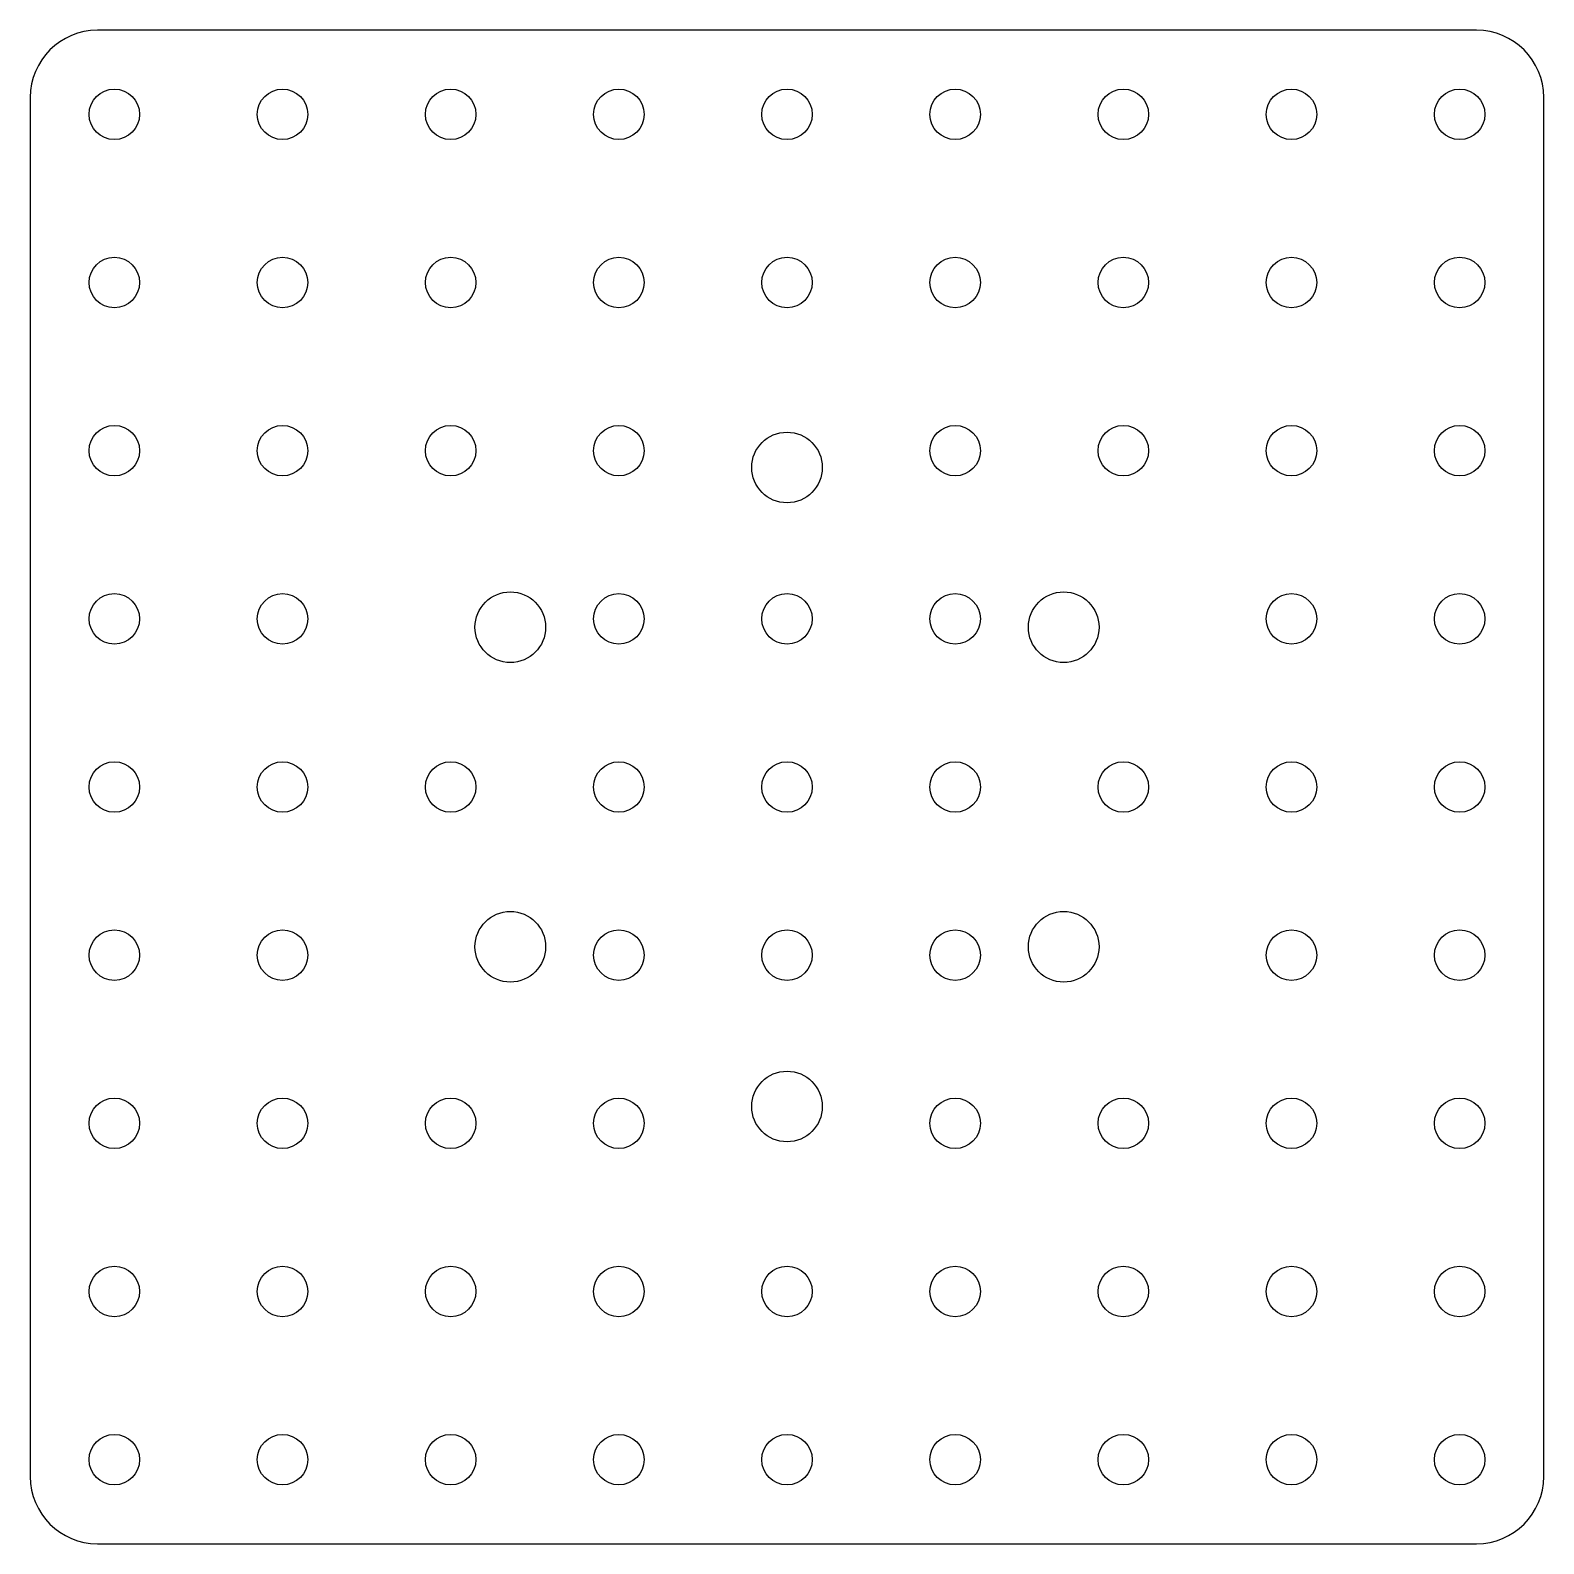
# Model space of a CAD drawing. Header units: millimetres. Extents: x -45 to 45, y -45 to 45.
import ezdxf

# ---------------------------------------------------------------- set-up
doc = ezdxf.new("R2010")
doc.units = ezdxf.units.MM

msp = doc.modelspace()

# ---------------------------------------------------------------- linework, layer by layer
at = {"color": 7, "linetype": 'Continuous', "lineweight": 25}
for p, q in [((41, 45), (-41, 45)), ((-45, 41), (-45, -41)), ((45, -41), (45, 41)), ((-41, -45), (41, -45))]:
    msp.add_line(p, q, dxfattribs=at)
for centre, radius in [((-40, 40), 1.5), ((-30, 40), 1.5), ((-20, 40), 1.5), ((-10, 40), 1.5), ((0, 40), 1.5), ((10, 40), 1.5), ((20, 40), 1.5), ((30, 40), 1.5), ((40, 40), 1.5), ((-40, 30), 1.5), ((0, 30), 1.5), ((10, 30), 1.5), ((20, 30), 1.5), ((40, 30), 1.5), ((-30, 30), 1.5), ((-20, 30), 1.5), ((-10, 30), 1.5), ((30, 30), 1.5), ((-40, 20), 1.5), ((-30, 20), 1.5), ((-20, 20), 1.5), ((-10, 20), 1.5), ((0, 19), 2.1), ((10, 20), 1.5), ((20, 20), 1.5), ((30, 20), 1.5), ((40, 20), 1.5), ((-40, 10), 1.5), ((-30, 10), 1.5), ((-16.454, 9.5), 2.1), ((-10, 10), 1.5), ((0, 10), 1.5), ((10, 10), 1.5), ((16.454, 9.5), 2.1), ((30, 10), 1.5), ((40, 10), 1.5), ((-40, 0), 1.5), ((-30, 0), 1.5), ((-20, 0), 1.5), ((-10, 0), 1.5), ((0, 0), 1.5), ((10, 0), 1.5), ((20, 0), 1.5), ((30, 0), 1.5), ((40, 0), 1.5), ((-16.454, -9.5), 2.1), ((16.454, -9.5), 2.1), ((-40, -10), 1.5), ((-30, -10), 1.5), ((-10, -10), 1.5), ((0, -10), 1.5), ((10, -10), 1.5), ((30, -10), 1.5), ((40, -10), 1.5), ((0, -19), 2.1), ((-40, -20), 1.5), ((-30, -20), 1.5), ((-20, -20), 1.5), ((-10, -20), 1.5), ((10, -20), 1.5), ((20, -20), 1.5), ((30, -20), 1.5), ((40, -20), 1.5), ((-40, -30), 1.5), ((-30, -30), 1.5), ((-20, -30), 1.5), ((-10, -30), 1.5), ((0, -30), 1.5), ((10, -30), 1.5), ((20, -30), 1.5), ((30, -30), 1.5), ((40, -30), 1.5), ((-40, -40), 1.5), ((-30, -40), 1.5), ((-20, -40), 1.5), ((-10, -40), 1.5), ((0, -40), 1.5), ((10, -40), 1.5), ((20, -40), 1.5), ((30, -40), 1.5), ((40, -40), 1.5)]:
    msp.add_circle(centre, radius, dxfattribs=at)
for centre, start, end in [((41, 41), 0, 90), ((-41, 41), 90, 180), ((-41, -41), 180, 270), ((41, -41), 270, 0)]:
    msp.add_arc(centre, 4, start, end, dxfattribs=at)

doc.saveas('drawing.dxf')
